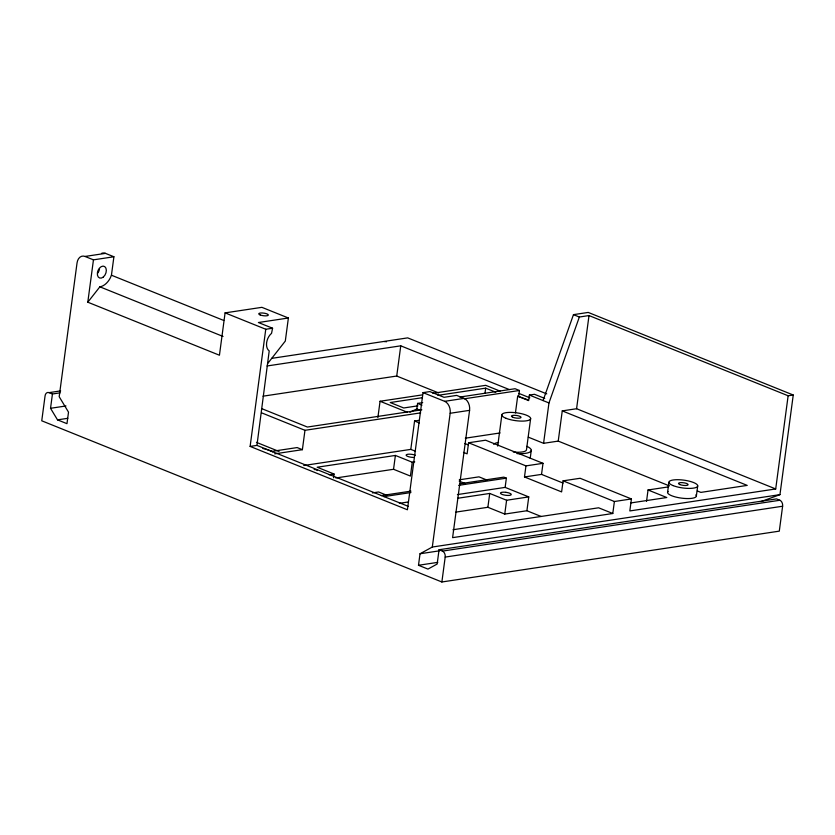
<?xml version="1.0" encoding="UTF-8"?>
<svg xmlns="http://www.w3.org/2000/svg" width="835" height="835" viewBox="0 0 835 835"><rect width="100%" height="100%" fill="white"/><g stroke="black" fill="none" stroke-linecap="round" stroke-linejoin="round"><path stroke-width="1.25" d="M267.889 363.267L285.309 341.066L288.388 317.999L261.898 307.332L225.085 312.874L219.438 355.23L87.8 302.197L99.876 286.822A15.385 10.135 -68.1 0 0 110.241 278.065L111.441 275.216L113.904 256.762L105.471 253.37L85.013 256.449A9.676 6.784 81.4 0 0 77.039 262.952L59.191 396.708L68.512 412.146L66.977 423.669L57.511 419.859L50.528 408.294L52.438 393.995L60.162 392.826M87.8 302.197L93.457 259.852L113.904 256.762M250.124 446.412L265.76 329.261L272.575 328.228L271.552 333.332A10.636 7.004 -68.1 0 0 269.214 350.909L256.94 445.389L250.124 446.412L407.407 509.778L423.032 392.627L429.848 391.594L444.022 397.303L456.641 395.404L464.062 398.399A9.676 6.784 81.4 0 1 469.583 410.34L452.601 537.646L612.786 513.504L614.393 501.511L631.427 498.944L629.83 510.936L775.705 488.955L788.136 395.78L793.25 395.018L779.953 494.644L761.009 501.605M274.705 453.843L302.385 449.679L304.963 430.307L420.663 412.866M333.541 477.797L334.052 474.029L317.175 467.224L395.393 455.44L412.271 462.235L414.734 461.87M377.879 417.625L380.061 401.259L422.583 394.851M262.994 396.187L396.729 376.042L400.758 345.826L509.319 389.559M335.847 477.975L393.546 469.28L395.393 455.44M303.742 465.512L410.799 449.387L414.577 421.017L419.452 420.287M409.901 412.26L416.832 408.952L417.573 403.409L422.698 402.637M412.271 462.235L410.423 476.075L393.546 469.28M60.652 390.884L49.067 392.638A4.833 3.392 81.4 0 0 45.069 395.884L41.75 420.798L441.872 581.985L779.295 531.144L782.614 506.229A4.833 3.392 81.4 0 0 779.859 500.259L776.477 498.902L439.053 549.743L437.154 564.042L427.948 569.084L418.492 565.274L420.026 553.762L432.311 547.029L779.953 494.644M432.311 547.029L450.159 413.273A9.676 6.784 81.4 0 0 444.637 401.322L423.032 392.627M441.872 581.985L445.191 557.081A4.833 3.392 81.4 0 0 442.435 551.11L439.053 549.743M543 463.321L525.956 465.888L524.484 476.962L541.529 474.384L543 463.321L485.626 440.202L468.581 442.769L467.109 453.843L463.488 452.382M485.01 393.139L485.667 388.15L495.792 392.231M487.88 507.283L489.727 493.443L506.605 500.248L528.753 496.908L526.906 510.738L504.757 514.078L487.88 507.283L455.827 512.116M497.702 446.088L501.856 414.953M457.413 494.581L505.133 487.389L506.365 478.163L503.829 477.14L459.981 483.747M515.435 412.949L517.679 396.176L528.565 400.007M518.702 396.03L519.433 390.488L515.049 388.724L459.897 397.032M504.757 514.078L506.605 500.248M544.744 398.42L534.494 394.297L529.38 395.059L528.639 400.602L517.679 396.176M530.642 418.544L526.488 449.679A14.508 3.945 7.6 0 1 513.274 452.006M530.204 458.352L531.279 450.284M528.304 437.154L543.575 443.312L548.96 402.95L579.354 317.018L589.009 315.557L788.136 395.78M543.575 443.312L558.229 441.099L562.258 410.893L576.578 408.733L775.705 488.955M631.427 498.944L580.127 478.278L563.082 480.845L561.611 491.909L524.484 476.962M576.578 408.733L589.009 315.557M646.541 501.303L648.043 489.978L668.24 486.93M667.572 492.41L668.929 482.265M696.359 496L697.705 485.855M543.053 400.57L573.468 314.649L588.237 312.426L793.25 395.018M288.388 317.999L258.391 322.519L272.575 328.228M271.573 358.382L407.699 337.872L546.758 393.89M267.023 365.98L400.758 345.826M50.528 408.294L65.986 405.967M57.511 419.859L67.823 418.304M432.895 393.295L485.719 385.332L500.061 391.114M422.479 397.669L390.237 402.533L403.733 407.971L417.928 405.831M437.957 395.341L485.667 388.15M444.637 401.322L464.062 398.399M464.281 398.806L519.433 390.488M421.842 409.797L307.405 427.04L261.658 408.607M450.159 413.273L469.583 410.34M271.584 451.422L297.145 447.57L302.385 449.679M465.314 438.198L500.134 432.947M329.126 474.771L334.052 474.029M372.441 492.9L378.599 491.972L387.033 495.374M459.281 479.822L478.977 476.848L487.243 480.177M381.303 495.604L410.966 491.137M383.829 496.627L410.914 492.546M458.645 485.354L506.365 478.163M399.37 503.328L408.398 501.96M457.674 498.276L489.727 493.443M452.967 529.745L598.611 507.795L612.786 513.504M630.989 502.91L666.779 497.524L648.043 489.978M420.026 553.762L439.346 550.849M442.435 551.11L779.859 500.259M445.191 557.081L782.614 506.229M418.492 565.274L437.811 562.362M573.468 314.649L579.354 317.018M529.38 395.059L548.96 402.95M518.963 393.442L529.818 397.815M562.258 410.893L747.221 485.396L700.857 492.389L697.35 490.97M396.729 376.042L438.594 392.909M558.229 441.099L669.44 485.907M85.013 256.449L93.457 259.852M225.085 312.874L265.76 329.261M111.441 275.216L223.749 320.463M417.573 403.409L421.957 405.184M416.832 408.952L420.12 410.277M99.876 286.822L223.049 336.442M380.061 401.259L407.553 412.333M414.577 421.017L419.347 422.938M468.581 442.769L525.956 465.888M563.082 480.845L614.393 501.511M464.865 443.5L468.477 444.961M541.529 474.384L563.082 483.079M410.799 449.387L415.517 451.286M505.133 487.389L528.753 496.908M459.229 481.158L465.262 483.59M526.906 510.738L541.195 516.5M261.512 412.803L304.963 430.307M256.428 442.341L279.057 451.464M256.94 445.389L408.169 506.313M49.067 392.638L52.438 393.995M695.879 494.915A14.508 3.945 7.6 0 1 681.892 498.182A14.508 3.945 7.6 0 1 668.083 491.439M414.212 457.434A5.438 1.482 7.6 0 1 412.908 457.423L411.509 457.298A5.438 1.482 7.6 0 1 406.175 455.336A5.438 1.482 7.6 0 1 410.162 454.198L411.561 454.323A5.438 1.482 7.6 0 1 415.371 455.232M314.117 469.437A5.438 1.482 7.6 0 1 315.411 469.75M316.528 470.126A5.438 1.482 7.6 0 1 317.373 470.543M474.499 482.244A5.438 1.482 7.6 0 1 475.908 481.753M526.854 446.318A19.341 5.271 7.6 0 1 516.969 453.624M493.589 444.199A19.341 5.271 7.6 0 1 498.599 442.446M262.868 448.499A21.762 5.928 7.6 0 1 272.774 451.892M384.716 341.724A4.833 3.392 81.4 0 1 386.49 341.786M101.505 253.412A9.676 6.784 81.4 0 1 105.471 253.37M99.511 268.755A6.283 4.144 -68.1 0 1 97.653 273.191M505.895 492.326L504.497 492.201A5.438 1.482 7.6 0 0 500.509 493.339A5.438 1.482 7.6 0 0 505.843 495.301L507.242 495.426A5.438 1.482 7.6 0 0 511.218 494.289A5.438 1.482 7.6 0 0 505.895 492.326M506.02 418.293A14.508 3.945 7.6 0 0 530.131 419.514A14.508 3.945 7.6 0 0 512.596 412.448A14.508 3.945 7.6 0 0 506.02 418.293M673.093 485.594A14.508 3.945 7.6 0 0 697.204 486.815A14.508 3.945 7.6 0 0 679.659 479.76A14.508 3.945 7.6 0 0 673.093 485.594M512.847 417.27A4.833 1.315 7.6 0 0 520.873 417.677A4.833 1.315 7.6 0 0 515.028 415.319A4.833 1.315 7.6 0 0 512.847 417.27M679.909 484.571A4.833 1.315 7.6 0 0 687.946 484.978A4.833 1.315 7.6 0 0 682.101 482.62A4.833 1.315 7.6 0 0 679.909 484.571M103.352 277.001A6.283 4.144 -68.1 0 0 104.74 266.615A6.283 4.144 -68.1 0 0 97.403 272.815A6.283 4.144 -68.1 0 0 103.352 277.001M260.144 314.931A4.833 1.315 7.6 0 0 268.181 315.338A4.833 1.315 7.6 0 0 262.336 312.979A4.833 1.315 7.6 0 0 260.144 314.931"/></g></svg>
